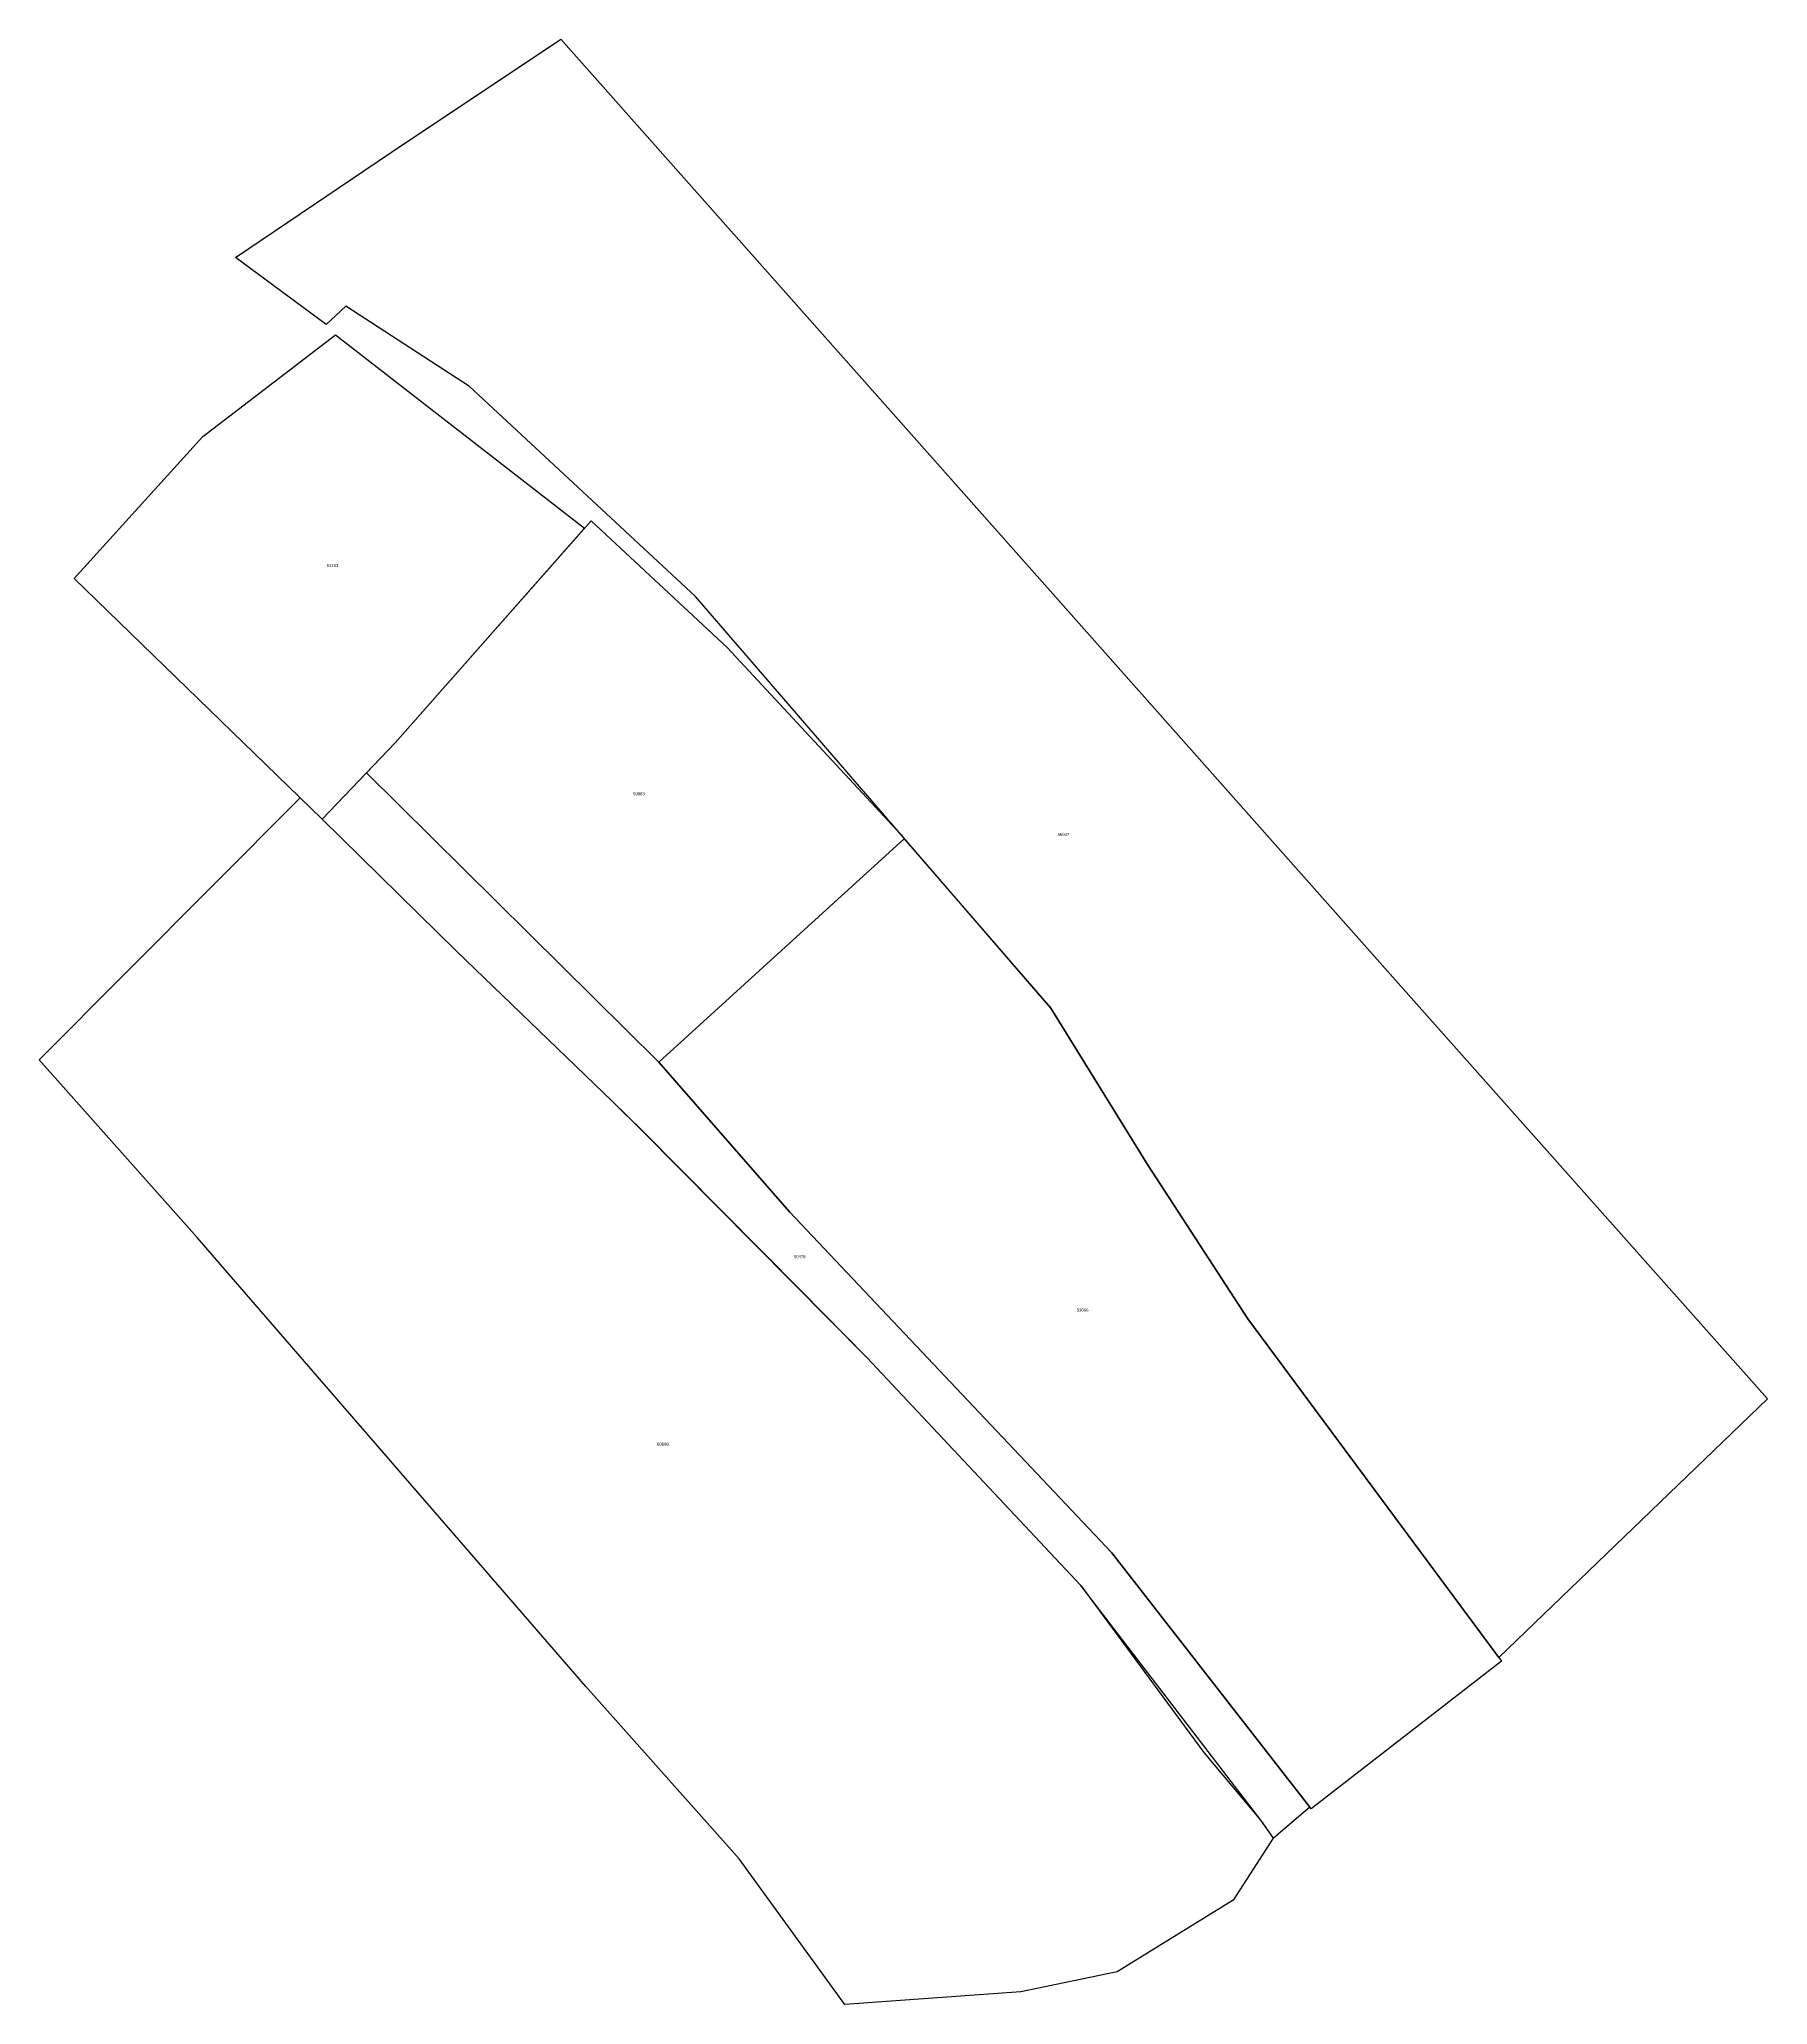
# Model space of a CAD drawing. Header units: inches. Extents: x 383206 to 383320, y 683663 to 683793.
import ezdxf

# ---------------------------------------------------------------- set-up
doc = ezdxf.new("R2010")
doc.units = ezdxf.units.IN
doc.header["$MEASUREMENT"] = 0
doc.layers.add('IMOBILE_ACTIVE', color=154, linetype='Continuous', true_color=0x125a95)
doc.layers.add('LABEL', color=154, linetype='Continuous', true_color=0x125a95)

msp = doc.modelspace()

# ---------------------------------------------------------------- linework, layer by layer
at = {"layer": 'IMOBILE_ACTIVE'}
for points in [[(383319.95, 683703.16), (383302.29, 683686.17), (383285.81, 683708.43), (383279.21, 683718.57), (383272.85, 683728.85), (383263.05, 683740.2), (383249.51, 683755.9), (383243.33, 683761.63), (383234.66, 683769.69), (383226.54, 683774.96), (383225.26, 683773.77), (383219.29, 683778.17), (383229.54, 683785.08), (383240.66, 683792.51), (383296.89, 683729.13)], [(383225.87, 683773.09), (383242.23, 683760.39), (383229.78, 683746.27), (383224.98, 683741.26), (383208.7, 683757.08), (383217.14, 683766.4)], [(383242.66, 683760.86), (383251.59, 683752.53), (383263.05, 683740.2), (383263.23, 683739.96), (383247.1, 683725.3), (383227.9, 683744.3), (383229.78, 683746.27)], [(383227.9, 683744.3), (383247.1, 683725.3), (383255.69, 683715.46), (383276.87, 683693.05), (383289.87, 683676.33), (383287.48, 683674.3), (383286.66, 683675.47), (383274.83, 683690.9), (383260.78, 683705.88), (383256.47, 683710.24), (383246, 683720.8), (383244.07, 683722.71), (383233.81, 683732.59), (383224.98, 683741.26)], [(383259.32, 683663.36), (383252.39, 683672.93), (383242.32, 683684.26), (383216.78, 683713.78), (383206.4, 683725.44), (383223.54, 683742.66), (383224.98, 683741.26), (383233.81, 683732.59), (383244.07, 683722.71), (383245.98, 683720.79), (383260.78, 683705.88), (383274.83, 683690.9), (383282.9, 683679.93), (383286.65, 683675.46), (383287.47, 683674.29), (383284.83, 683670.23), (383277.22, 683665.51), (383270.88, 683664.21)], [(383263.23, 683739.96), (383272.85, 683728.85), (383279.21, 683718.57), (383285.81, 683708.43), (383302.47, 683685.92), (383289.96, 683676.22), (383289.87, 683676.33), (383276.87, 683693.05), (383255.69, 683715.46), (383247.1, 683725.3)]]:
    msp.add_lwpolyline(points, close=True, dxfattribs=at)

# ---------------------------------------------------------------- texts
at = {"layer": 'LABEL'}
for s, p in [('51153', (383225.28, 683757.83)), ('50063', (383245.41, 683742.83)), ('56947', (383273.3, 683740.16)), ('50476', (383255.98, 683712.41)), ('53066', (383274.56, 683708.91)), ('60698', (383246.99, 683700.09))]:
    msp.add_text(s, height=0.2, dxfattribs=at).set_placement(p)

doc.saveas('drawing.dxf')
